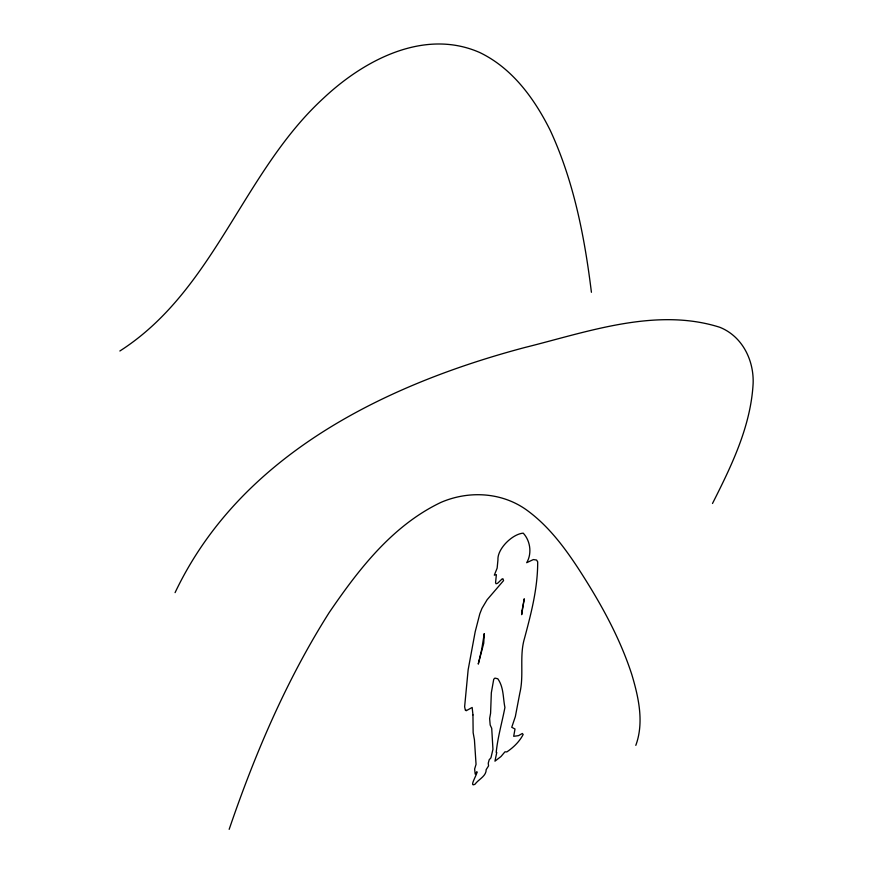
<?xml version="1.0" encoding="UTF-8"?>
<svg xmlns="http://www.w3.org/2000/svg" width="873" height="873" viewBox="0 0 873 873"><rect width="100%" height="100%" fill="white"/><g stroke="black" fill="none" stroke-linecap="round" stroke-linejoin="round"><path stroke-width="1.31" d="M635.806 745.356C644.274 722.364 638.545 697.178 631.801 674.523C619.481 636.613 599.784 601.595 578.166 568.279C563.707 546.258 547.48 524.826 525.808 509.417C500.971 492.066 468.397 490.528 440.92 502.401C392.49 525.491 358.727 569.272 329.186 612.573C286.42 680.056 254.916 753.912 229.163 829.35M712.499 503.481C731.552 465.735 750.856 426.253 753.137 383.302C753.923 359.971 742.203 336.28 719.81 327.288C655.918 306.958 586.951 332.1 524.629 347.552C384.633 384.764 240.239 455.324 175.069 592.636M119.863 351.001C214.485 290.425 242.749 172.167 323.447 98.256C363.91 60.139 424.278 28.067 479.779 52.544C512.407 68.247 534.418 98.682 550.208 130.306C573.823 181.257 584.604 236.878 591.414 292.291M472.948 714.911L473.144 732.698L474.432 739.791L476.047 764.322L474.639 769.004L475.174 774.056L476.953 771.699C477.815 773.685 468.288 787.97 475.043 784.205C478.349 779.425 486.326 776.293 486.174 769.648L488.564 765.872L488.247 763.209L489.196 759.772L490.932 757.851L492.95 749.318L491.717 728.322L490.179 724.994L489.633 718.523L490.593 713.186L491.335 692.78L493.725 679.27L494.904 678.103L497.806 678.768C503.863 687.367 502.924 697.833 504.921 707.468C502.051 722.473 497.697 737.325 496.213 752.384L496.759 752.493L494.958 761.169L501.015 756.498L504.943 751.839L506.864 751.893C513.422 747.517 519.588 741.504 523.156 734.499L522.338 733.484L518.486 735.655L513.695 736.31L515.005 729.01L511.753 727.285L515.354 716.569L519.839 693.009C524.193 674.949 519.14 655.896 524.564 638.13C531.275 612.911 537.757 588.129 537.692 561.841L536.568 560.03L533.348 559.571L526.692 562.714C532.115 553.58 530.402 540.802 523.233 533.152C512.255 534.003 497.195 548.986 497.948 559.877L497.141 568.137L494.314 575.187L496.366 574.663L495.558 582.749L496.071 583.775L497.588 583.284L502.193 578.843L502.979 578.843L503.579 580.589L487.134 599.718L481.951 608.405L479.823 613.784L475.185 631.79L468.146 669.787L464.622 706.77L465.364 710.284L465.996 710L466.171 710.753L472.162 707.457L472.948 714.911M522.021 610.784L521.672 614.679L524.258 598.791L522.021 610.784M484.231 633.754L481.765 649.163L478.262 664.091L483.74 643.237L484.231 633.754"/></g></svg>
